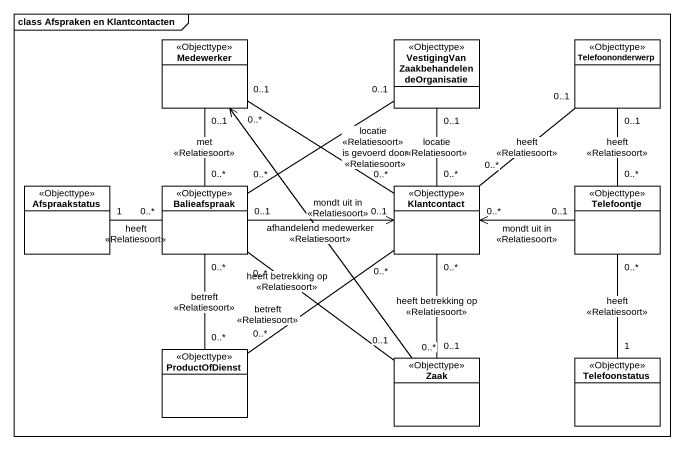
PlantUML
@startuml
mainframe class Afspraken en Klantcontacten
hide circle
hide empty members
class Medewerker <<Objecttype>>
class "VestigingVanZaakbehandelendeOrganisatie" as VestigingVanZaakbehandelende <<Objecttype>>
class Telefoononderwerp <<Objecttype>>
class Afspraakstatus <<Objecttype>>
class Balieafspraak <<Objecttype>>
class Klantcontact <<Objecttype>>
class Telefoontje <<Objecttype>>
class ProductOfDienst <<Objecttype>>
class Zaak <<Objecttype>>
class Telefoonstatus <<Objecttype>>
Telefoononderwerp "0..1" -- "0..*" Klantcontact : heeft\n<<Relatiesoort>>
Telefoononderwerp "0..1" -- "0..*" Telefoontje : heeft\n<<Relatiesoort>>
Balieafspraak "0..*" -up- "0..1" Medewerker : met\n<<Relatiesoort>>
Balieafspraak "0..*" -up- "0..1" VestigingVanZaakbehandelende : locatie\n<<Relatiesoort>>
Balieafspraak "0..*" -left- "1" Afspraakstatus : heeft\n<<Relatiesoort>>
Balieafspraak "0..1" -right-> "0..1" Klantcontact : mondt uit in\n<<Relatiesoort>>
Balieafspraak "0..*" -- "0..*" ProductOfDienst : betreft\n<<Relatiesoort>>
Balieafspraak "0..*" -- "0..1" Zaak : heeft betrekking op\n<<Relatiesoort>>
Klantcontact "0..*" -up- "0..1" Medewerker : is gevoerd door\n<<Relatiesoort>>
Klantcontact "0..*" -up- "0..1" VestigingVanZaakbehandelende : locatie\n<<Relatiesoort>>
Klantcontact "0..*" -- "0..*" ProductOfDienst : betreft\n<<Relatiesoort>>
Klantcontact "0..*" -- "0..1" Zaak : heeft betrekking op\n<<Relatiesoort>>
Telefoontje "0..1" -left-> "0..*" Klantcontact : mondt uit in\n<<Relatiesoort>>
Telefoontje "0..*" -- "1" Telefoonstatus : heeft\n<<Relatiesoort>>
Zaak "0..*" -up-> "0..*" Medewerker : afhandelend medewerker\n<<Relatiesoort>>
@enduml
